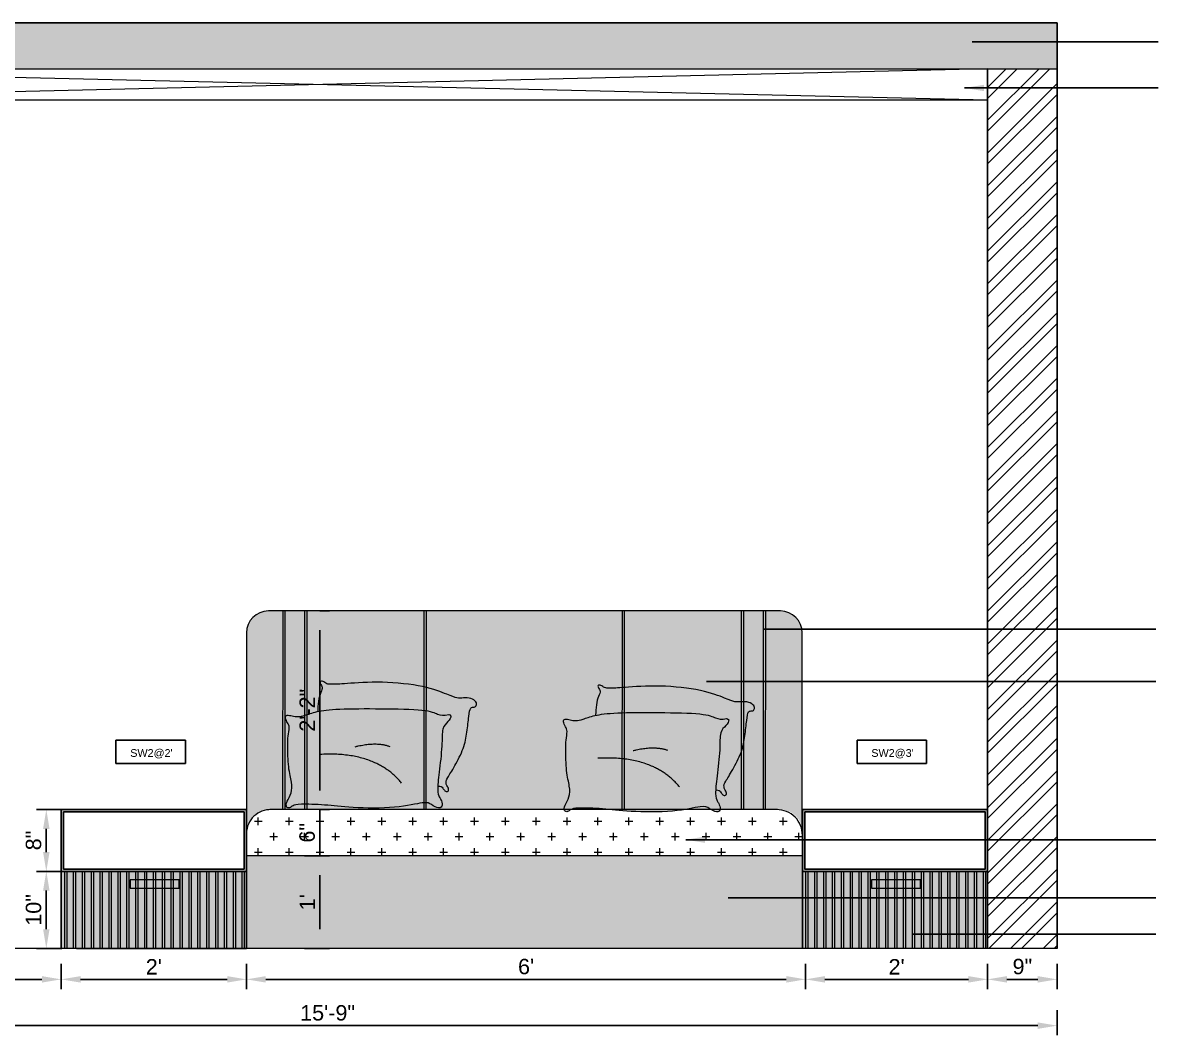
# Model space of a CAD drawing. Header units: inches. Extents: x 213 to 17763, y -4830 to 1802.
# Drawn here: x 4180.1 to 4327.2, y 985 to 1116.2 of the extents above; entities that cross this region are included whole.
import ezdxf

# ---------------------------------------------------------------- set-up
doc = ezdxf.new("R2010")
doc.units = ezdxf.units.IN
doc.header["$MEASUREMENT"] = 0
doc.linetypes.add('ACAD_ISO02W100', pattern=[15, 12, -3])
doc.linetypes.add('AUDIT_D_060311083008-3', pattern=[0])
doc.layers.add('.', color=30, linetype='Continuous')
doc.layers.add('PDF3_Text', color=1, linetype='Continuous')
doc.layers.add('ROD', color=7, linetype='Continuous', lineweight=9)
doc.styles.add('PDF Arial', font='arial.ttf')
doc.styles.get("Standard").update_dxf_attribs({"font": 'arial.ttf'})
doc.dimstyles.new('ISO-25', dxfattribs={"dimtxt": 4.5, "dimasz": 2.5, "dimexe": 1.25, "dimexo": 0.625, "dimtad": 1, "dimdec": 0, "dimlunit": 4, "dimtxsty": 'Standard', "dimcen": 2.5, "dimadec": 0, "dimazin": 0, "dimtfac": 1, "dimtdec": 0, "dimtmove": 0, "dimatfit": 3, "dimfxl": 1, "dimarcsym": 0})

# ---------------------------------------------------------------- blocks, each defined once
blk = doc.blocks.new('*D190')
at = {"color": 0, "linetype": 'ACAD_ISO02W100', "lineweight": -2, "transparency": 16777216}
for p, q in [((4125.14, 988.21), (4125.14, 984.96)), ((4314.14, 988.21), (4314.14, 984.96))]:
    blk.add_line(p, q, dxfattribs=at)
at = {"color": 0, "linetype": 'AUDIT_D_060311083008-3', "lineweight": -2, "transparency": 16777216}
blk.add_line((4311.64, 986.21), (4127.64, 986.21), dxfattribs=at)
at = {"color": 0, "transparency": 16777216}
for points in [[(4127.64, 986.63), (4127.64, 985.79), (4125.14, 986.21)], [(4311.64, 986.63), (4311.64, 985.79), (4314.14, 986.21)]]:
    blk.add_solid(points, dxfattribs=at)
at = {"layer": 'Defpoints', "color": 0, "transparency": 16777216}
for p in [(4125.14, 996.21), (4314.14, 996.21), (4125.14, 986.21)]:
    blk.add_point(p, dxfattribs=at)
at = {"color": 0, "lineweight": 5, "transparency": 16777216, "insert": (4219.64, 987.86), "char_height": 2, "attachment_point": 5}
blk.add_mtext('15\'-9"', dxfattribs=at)
blk = doc.blocks.new('*D232')
at = {"color": 0, "linetype": 'ACAD_ISO02W100', "lineweight": -2, "transparency": 16777216}
for p, q in [((4134.09, 994.21), (4134.09, 990.96)), ((4185.13, 994.21), (4185.13, 990.96))]:
    blk.add_line(p, q, dxfattribs=at)
at = {"color": 0, "linetype": 'AUDIT_D_060311083008-3', "lineweight": -2, "transparency": 16777216}
blk.add_line((4136.59, 992.21), (4182.63, 992.21), dxfattribs=at)
at = {"color": 0, "transparency": 16777216}
for points in [[(4136.59, 992.63), (4136.59, 991.79), (4134.09, 992.21)], [(4182.63, 992.63), (4182.63, 991.79), (4185.13, 992.21)]]:
    blk.add_solid(points, dxfattribs=at)
at = {"layer": 'Defpoints', "color": 0, "transparency": 16777216}
for p in [(4134.09, 996.21), (4185.13, 996.21), (4185.13, 992.21)]:
    blk.add_point(p, dxfattribs=at)
at = {"color": 0, "transparency": 16777216, "insert": (4159.61, 993.86), "char_height": 2, "attachment_point": 5}
blk.add_mtext('4\'-3"', dxfattribs=at)
blk = doc.blocks.new('*D233')
at = {"color": 0, "linetype": 'ACAD_ISO02W100', "lineweight": -2, "transparency": 16777216}
for p, q in [((4185.13, 994.21), (4185.13, 990.96)), ((4209.13, 994.21), (4209.13, 990.96))]:
    blk.add_line(p, q, dxfattribs=at)
at = {"color": 0, "linetype": 'AUDIT_D_060311083008-3', "lineweight": -2, "transparency": 16777216}
blk.add_line((4187.63, 992.21), (4206.63, 992.21), dxfattribs=at)
at = {"color": 0, "transparency": 16777216}
for points in [[(4187.63, 992.63), (4187.63, 991.79), (4185.13, 992.21)], [(4206.63, 992.63), (4206.63, 991.79), (4209.13, 992.21)]]:
    blk.add_solid(points, dxfattribs=at)
at = {"layer": 'Defpoints', "color": 0, "transparency": 16777216}
for p in [(4185.13, 996.21), (4209.13, 996.21), (4209.13, 992.21)]:
    blk.add_point(p, dxfattribs=at)
at = {"color": 0, "transparency": 16777216, "insert": (4197.13, 993.84), "char_height": 2, "attachment_point": 5}
blk.add_mtext("2'", dxfattribs=at)
blk = doc.blocks.new('*D234')
at = {"color": 0, "linetype": 'ACAD_ISO02W100', "lineweight": -2, "transparency": 16777216}
for p, q in [((4209.13, 994.21), (4209.13, 990.96)), ((4281.56, 994.21), (4281.56, 990.96))]:
    blk.add_line(p, q, dxfattribs=at)
at = {"color": 0, "linetype": 'AUDIT_D_060311083008-3', "lineweight": -2, "transparency": 16777216}
blk.add_line((4211.63, 992.21), (4279.06, 992.21), dxfattribs=at)
at = {"color": 0, "transparency": 16777216}
for points in [[(4211.63, 992.63), (4211.63, 991.79), (4209.13, 992.21)], [(4279.06, 992.63), (4279.06, 991.79), (4281.56, 992.21)]]:
    blk.add_solid(points, dxfattribs=at)
at = {"layer": 'Defpoints', "color": 0, "transparency": 16777216}
for p in [(4209.13, 996.21), (4281.56, 996.21), (4281.56, 992.21)]:
    blk.add_point(p, dxfattribs=at)
at = {"color": 0, "transparency": 16777216, "insert": (4245.35, 993.86), "char_height": 2, "attachment_point": 5}
blk.add_mtext("6'", dxfattribs=at)
blk = doc.blocks.new('*D235')
at = {"color": 0, "linetype": 'ACAD_ISO02W100', "lineweight": -2, "transparency": 16777216}
for p, q in [((4281.56, 994.21), (4281.56, 990.96)), ((4305.14, 994.21), (4305.14, 990.96))]:
    blk.add_line(p, q, dxfattribs=at)
at = {"color": 0, "linetype": 'AUDIT_D_060311083008-3', "lineweight": -2, "transparency": 16777216}
blk.add_line((4284.06, 992.21), (4302.64, 992.21), dxfattribs=at)
at = {"color": 0, "transparency": 16777216}
for points in [[(4284.06, 992.63), (4284.06, 991.79), (4281.56, 992.21)], [(4302.64, 992.63), (4302.64, 991.79), (4305.14, 992.21)]]:
    blk.add_solid(points, dxfattribs=at)
at = {"layer": 'Defpoints', "color": 0, "transparency": 16777216}
for p in [(4281.56, 996.21), (4305.14, 996.21), (4305.14, 992.21)]:
    blk.add_point(p, dxfattribs=at)
at = {"color": 0, "transparency": 16777216, "insert": (4293.35, 993.84), "char_height": 2, "attachment_point": 5}
blk.add_mtext("2'", dxfattribs=at)
blk = doc.blocks.new('*D236')
at = {"color": 0, "linetype": 'ACAD_ISO02W100', "lineweight": -2, "transparency": 16777216}
for p, q in [((4305.14, 994.21), (4305.14, 990.96)), ((4314.14, 994.21), (4314.14, 990.96))]:
    blk.add_line(p, q, dxfattribs=at)
at = {"color": 0, "linetype": 'AUDIT_D_060311083008-3', "lineweight": -2, "transparency": 16777216}
blk.add_line((4307.64, 992.21), (4311.64, 992.21), dxfattribs=at)
at = {"color": 0, "transparency": 16777216}
for points in [[(4307.64, 992.63), (4307.64, 991.79), (4305.14, 992.21)], [(4311.64, 992.63), (4311.64, 991.79), (4314.14, 992.21)]]:
    blk.add_solid(points, dxfattribs=at)
at = {"layer": 'Defpoints', "color": 0, "transparency": 16777216}
for p in [(4305.14, 996.21), (4314.14, 996.21), (4314.14, 992.21)]:
    blk.add_point(p, dxfattribs=at)
at = {"color": 0, "transparency": 16777216, "insert": (4309.64, 993.86), "char_height": 2, "attachment_point": 5}
blk.add_mtext('9"', dxfattribs=at)
blk = doc.blocks.new('*D237')
at = {"color": 0, "linetype": 'ACAD_ISO02W100', "lineweight": -2, "transparency": 16777216}
for p, q in [((4123.14, 1106.21), (4119.89, 1106.21)), ((4123.14, 1039.96), (4119.89, 1039.96))]:
    blk.add_line(p, q, dxfattribs=at)
at = {"color": 0, "linetype": 'AUDIT_D_060311083008-3', "lineweight": -2, "transparency": 16777216}
blk.add_line((4121.14, 1103.71), (4121.14, 1042.46), dxfattribs=at)
at = {"color": 0, "transparency": 16777216}
for points in [[(4120.72, 1103.71), (4121.55, 1103.71), (4121.14, 1106.21)], [(4120.72, 1042.46), (4121.55, 1042.46), (4121.14, 1039.96)]]:
    blk.add_solid(points, dxfattribs=at)
at = {"layer": 'Defpoints', "color": 0, "transparency": 16777216}
for p in [(4130.14, 1106.21), (4121.14, 1039.96), (4216.99, 1039.96)]:
    blk.add_point(p, dxfattribs=at)
at = {"color": 0, "transparency": 16777216, "insert": (4119.49, 1073.09), "char_height": 2, "attachment_point": 5, "rotation": 90}
blk.add_mtext('5\'-6"', dxfattribs=at)
blk = doc.blocks.new('*D238')
at = {"color": 0, "linetype": 'ACAD_ISO02W100', "lineweight": -2, "transparency": 16777216}
for p, q in [((4123.14, 1039.96), (4119.89, 1039.96)), ((4123.14, 1014.21), (4119.89, 1014.21))]:
    blk.add_line(p, q, dxfattribs=at)
at = {"color": 0, "linetype": 'AUDIT_D_060311083008-3', "lineweight": -2, "transparency": 16777216}
blk.add_line((4121.14, 1037.46), (4121.14, 1016.71), dxfattribs=at)
at = {"color": 0, "transparency": 16777216}
for points in [[(4120.72, 1037.46), (4121.55, 1037.46), (4121.14, 1039.96)], [(4120.72, 1016.71), (4121.55, 1016.71), (4121.14, 1014.21)]]:
    blk.add_solid(points, dxfattribs=at)
at = {"layer": 'Defpoints', "color": 0, "transparency": 16777216}
for p in [(4216.99, 1039.96), (4121.14, 1014.21), (4209.13, 1014.21)]:
    blk.add_point(p, dxfattribs=at)
at = {"color": 0, "transparency": 16777216, "insert": (4119.51, 1027.09), "char_height": 2, "attachment_point": 5, "rotation": 90}
blk.add_mtext('2\'-2"', dxfattribs=at)
blk = doc.blocks.new('*D239')
at = {"color": 0, "linetype": 'ACAD_ISO02W100', "lineweight": -2, "transparency": 16777216}
for p, q in [((4123.14, 1014.21), (4119.89, 1014.21)), ((4123.14, 996.21), (4119.89, 996.21))]:
    blk.add_line(p, q, dxfattribs=at)
at = {"color": 0, "linetype": 'AUDIT_D_060311083008-3', "lineweight": -2, "transparency": 16777216}
blk.add_line((4121.14, 1011.71), (4121.14, 998.71), dxfattribs=at)
at = {"color": 0, "transparency": 16777216}
for points in [[(4120.72, 1011.71), (4121.55, 1011.71), (4121.14, 1014.21)], [(4120.72, 998.71), (4121.55, 998.71), (4121.14, 996.21)]]:
    blk.add_solid(points, dxfattribs=at)
at = {"layer": 'Defpoints', "color": 0, "transparency": 16777216}
for p in [(4209.13, 1014.21), (4121.14, 996.21), (4185.13, 996.21)]:
    blk.add_point(p, dxfattribs=at)
at = {"color": 0, "transparency": 16777216, "insert": (4119.49, 1005.21), "char_height": 2, "attachment_point": 5, "rotation": 90}
blk.add_mtext('1\'-6"', dxfattribs=at)
blk = doc.blocks.new('*D240')
at = {"color": 0, "linetype": 'ACAD_ISO02W100', "lineweight": -2, "transparency": 16777216}
for p, q in [((4185.2, 1014.21), (4181.95, 1014.21)), ((4185.2, 1006.21), (4181.95, 1006.21))]:
    blk.add_line(p, q, dxfattribs=at)
at = {"color": 0, "linetype": 'AUDIT_D_060311083008-3', "lineweight": -2, "transparency": 16777216}
blk.add_line((4183.2, 1011.71), (4183.2, 1008.71), dxfattribs=at)
at = {"color": 0, "transparency": 16777216}
for points in [[(4182.78, 1011.71), (4183.62, 1011.71), (4183.2, 1014.21)], [(4182.78, 1008.71), (4183.62, 1008.71), (4183.2, 1006.21)]]:
    blk.add_solid(points, dxfattribs=at)
at = {"layer": 'Defpoints', "color": 0, "transparency": 16777216}
for p in [(4186.42, 1014.21), (4183.2, 1006.21), (4186.42, 1006.21)]:
    blk.add_point(p, dxfattribs=at)
at = {"color": 0, "lineweight": 5, "transparency": 16777216, "insert": (4181.55, 1010.21), "char_height": 2, "attachment_point": 5, "rotation": 90}
blk.add_mtext('8"', dxfattribs=at)
blk = doc.blocks.new('*D241')
at = {"color": 0, "linetype": 'ACAD_ISO02W100', "lineweight": -2, "transparency": 16777216}
for p, q in [((4185.2, 1006.21), (4181.95, 1006.21)), ((4185.2, 996.21), (4181.95, 996.21))]:
    blk.add_line(p, q, dxfattribs=at)
at = {"color": 0, "linetype": 'AUDIT_D_060311083008-3', "lineweight": -2, "transparency": 16777216}
blk.add_line((4183.2, 1003.71), (4183.2, 998.71), dxfattribs=at)
at = {"color": 0, "transparency": 16777216}
for points in [[(4182.78, 1003.71), (4183.62, 1003.71), (4183.2, 1006.21)], [(4182.78, 998.71), (4183.62, 998.71), (4183.2, 996.21)]]:
    blk.add_solid(points, dxfattribs=at)
at = {"layer": 'Defpoints', "color": 0, "transparency": 16777216}
for p in [(4186.42, 1006.21), (4183.2, 996.21), (4186.42, 996.21)]:
    blk.add_point(p, dxfattribs=at)
at = {"color": 0, "lineweight": 5, "transparency": 16777216, "insert": (4181.55, 1001.21), "char_height": 2, "attachment_point": 5, "rotation": 90}
blk.add_mtext('10"', dxfattribs=at)
blk = doc.blocks.new('iuygtfrdsza')
for p, q in [((2999.96, 526.41), (2999.96, 523.41)), ((3008.96, 526.41), (2999.96, 526.41)), ((3008.96, 523.41), (3008.96, 526.41)), ((2999.96, 523.41), (3008.96, 523.41))]:
    blk.add_line(p, q)
blk = doc.blocks.new('*D432')
at = {"color": 0, "linetype": 'ACAD_ISO02W100', "lineweight": -2, "transparency": 16777216}
for p, q in [((4216.63, 1008.21), (4219.88, 1008.21)), ((4216.63, 996.21), (4219.88, 996.21))]:
    blk.add_line(p, q, dxfattribs=at)
at = {"color": 0, "linetype": 'AUDIT_D_060311083008-3', "lineweight": -2, "transparency": 16777216}
blk.add_line((4218.63, 1005.71), (4218.63, 998.71), dxfattribs=at)
at = {"color": 0, "transparency": 16777216}
for points in [[(4218.22, 1005.71), (4219.05, 1005.71), (4218.63, 1008.21)], [(4218.22, 998.71), (4219.05, 998.71), (4218.63, 996.21)]]:
    blk.add_solid(points, dxfattribs=at)
at = {"layer": 'Defpoints', "color": 0, "transparency": 16777216}
for p in [(4209.13, 1008.21), (4208.85, 996.21), (4218.63, 996.21)]:
    blk.add_point(p, dxfattribs=at)
at = {"color": 0, "lineweight": 5, "transparency": 16777216, "insert": (4217, 1002.21), "char_height": 2, "attachment_point": 5, "rotation": 90}
blk.add_mtext("1'", dxfattribs=at)
blk = doc.blocks.new('*D433')
at = {"color": 0, "linetype": 'AUDIT_D_060311083008-3', "lineweight": -2, "transparency": 16777216}
for p, q in [((4218.63, 1016.71), (4218.63, 1019.21)), ((4218.63, 1008.21), (4218.63, 1014.21)), ((4218.63, 1005.71), (4218.63, 1003.21))]:
    blk.add_line(p, q, dxfattribs=at)
at = {"color": 0, "linetype": 'ACAD_ISO02W100', "lineweight": -2, "transparency": 16777216}
for p, q in [((4218.63, 1014.21), (4219.88, 1014.21)), ((4216.63, 1008.21), (4219.88, 1008.21))]:
    blk.add_line(p, q, dxfattribs=at)
at = {"color": 0, "transparency": 16777216}
for points in [[(4218.22, 1016.71), (4219.05, 1016.71), (4218.63, 1014.21)], [(4218.22, 1005.71), (4219.05, 1005.71), (4218.63, 1008.21)]]:
    blk.add_solid(points, dxfattribs=at)
at = {"layer": 'Defpoints', "color": 0, "transparency": 16777216}
for p in [(4218.63, 1014.21), (4218.63, 1014.21), (4209.13, 1008.21)]:
    blk.add_point(p, dxfattribs=at)
at = {"color": 0, "lineweight": 5, "transparency": 16777216, "insert": (4216.99, 1011.21), "char_height": 2, "attachment_point": 5, "rotation": 90}
blk.add_mtext('6"', dxfattribs=at)
blk = doc.blocks.new('*D434')
at = {"color": 0, "linetype": 'ACAD_ISO02W100', "lineweight": -2, "transparency": 16777216}
for p, q in [((4218.63, 1039.96), (4219.88, 1039.96)), ((4218.63, 1014.21), (4219.88, 1014.21))]:
    blk.add_line(p, q, dxfattribs=at)
at = {"color": 0, "linetype": 'AUDIT_D_060311083008-3', "lineweight": -2, "transparency": 16777216}
blk.add_line((4218.63, 1016.71), (4218.63, 1037.46), dxfattribs=at)
at = {"color": 0, "transparency": 16777216}
for points in [[(4218.22, 1037.46), (4219.05, 1037.46), (4218.63, 1039.96)], [(4218.22, 1016.71), (4219.05, 1016.71), (4218.63, 1014.21)]]:
    blk.add_solid(points, dxfattribs=at)
at = {"layer": 'Defpoints', "color": 0, "transparency": 16777216}
for p in [(4218.63, 1039.96), (4218.63, 1039.96), (4218.63, 1014.21)]:
    blk.add_point(p, dxfattribs=at)
at = {"color": 0, "lineweight": 5, "transparency": 16777216, "insert": (4217, 1027.09), "char_height": 2, "attachment_point": 5, "rotation": 90}
blk.add_mtext('2\'-2"', dxfattribs=at)

msp = doc.modelspace()

# ---------------------------------------------------------------- hatches: boundary and pattern name
at = {"layer": '.', "lineweight": 5, "transparency": 33554687}
h = msp.add_hatch(dxfattribs=at)
h.set_pattern_fill('AR-CONC', color=1, scale=0.03)
h.set_pattern_definition([(50, (-1687.863, 646.209), (5.46554, -0.4781726), [0.5715, -6.2865]), (355, (-1687.863, 646.209), (-1.0573026, 5.7317054), [0.4572, -5.0292175]), (100.45144, (-1687.4077, 646.169), (4.4082374, 5.2535326), [0.4857003, -5.3427073]), (46.1842, (-1687.863, 647.733), (8.132371, -1.26127), [0.85725, -9.42975]), (96.63556, (-1687.1855, 647.628), (7.122124, 7.422784), [0.728551, -8.014068]), (351.18415, (-1687.863, 647.733), (7.122124, 7.422784), [0.685799, -7.543792]), (21, (-1687.101, 647.352), (4.5484317, -3.067956), [0.5715, -6.2865]), (326, (-1687.101, 647.352), (1.854061, 5.525639), [0.4572, -5.0292]), (71.45144, (-1686.722, 647.0964), (6.4024926, 2.457683), [0.4857003, -5.342698]), (37.5, (-1687.8632, 646.2091), (0.0926581, 2.53665117), [0, -4.96824, 0, -5.1054, 0, -5.04825]), (7.5, (-1687.8632, 646.209), (2.0045899, 3.0054172), [0, -2.91084, 0, -4.85394, 0, -1.92405]), (327.5, (-1689.5625, 646.2091), (4.06771786, -0.1718623), [0, -1.905, 0, -5.9436, 0, -7.8867]), (317.5, (-1690.3245, 646.209), (4.4438754, 0.7627947), [0, -2.4765, 0, -3.94716, 0, -5.6007])])
h.paths.add_polyline_path([(4314.14, 1116.21), (4125.14, 1116.21), (4125.14, 1110.21), (4314.14, 1110.21)])
at = {"layer": '.'}
h = msp.add_hatch(dxfattribs=at)
h.set_pattern_fill('ANSI32', color=1, scale=8)
h.set_pattern_definition([(45, (1186.1638, 504.7093), (-2.1213203, 2.1213203), []), (45, (1187.578, 504.7093), (-2.1213203, 2.1213203), [])])
h.paths.add_polyline_path([(4134, 1110.21), (4125.14, 1110.21), (4125.14, 996.21), (4134.09, 996.21)])
h.paths.add_polyline_path([(4314.14, 1110.21), (4305.14, 1110.21), (4305.14, 996.21), (4314.14, 996.21)])
at = {"layer": '.', "lineweight": 0, "true_color": 0xffffff}
h = msp.add_hatch(color=7, dxfattribs=at)
h.dxf.hatch_style = 1
h.paths.add_polyline_path([(4276.11, 1039.96), (4276.39, 1039.96), (4276.38, 1014.21), (4276.09, 1014.21)])
edge = h.paths.add_edge_path()
edge.add_line((4273.27, 1039.96), (4273.55, 1039.96))
edge.add_line((4273.55, 1039.96), (4273.54, 1028.19))
edge.add_spline(control_points=[(4273.54, 1028.19), (4273.45, 1028.19), (4273.35, 1028.19), (4273.26, 1028.19)], knot_values=[17.681168, 17.681168, 17.681168, 17.681168, 17.984774, 17.984774, 17.984774, 17.984774], degree=3, periodic=0)
edge.add_line((4273.26, 1028.19), (4273.27, 1039.96))
edge = h.paths.add_edge_path()
edge.add_spline(control_points=[(4273.26, 1021.83), (4273.38, 1022.2), (4273.47, 1022.56), (4273.54, 1022.91)], knot_values=[10.087101, 10.087101, 10.087101, 10.087101, 10.590622, 10.590622, 10.590622, 10.590622], degree=3, periodic=0)
edge.add_line((4273.54, 1022.91), (4273.54, 1014.21))
edge.add_line((4273.54, 1014.21), (4273.25, 1014.21))
edge.add_line((4273.25, 1014.21), (4273.26, 1021.83))
edge = h.paths.add_edge_path()
edge.add_line((4257.83, 1039.96), (4258.11, 1039.96))
edge.add_line((4258.11, 1039.96), (4258.1, 1030.04))
edge.add_spline(control_points=[(4258.1, 1030.04), (4258, 1030.04), (4257.91, 1030.03), (4257.82, 1030.03)], knot_values=[23.032119, 23.032119, 23.032119, 23.032119, 23.127258, 23.127258, 23.127258, 23.127258], degree=3, periodic=0)
edge.add_line((4257.82, 1030.03), (4257.83, 1039.96))
edge = h.paths.add_edge_path()
edge.add_line((4232.15, 1039.96), (4232.44, 1039.96))
edge.add_line((4232.44, 1039.96), (4232.43, 1030.04))
edge.add_spline(control_points=[(4232.43, 1030.04), (4232.34, 1030.06), (4232.24, 1030.08), (4232.15, 1030.11)], knot_values=[20.881107, 20.881107, 20.881107, 20.881107, 20.949363, 20.949363, 20.949363, 20.949363], degree=3, periodic=0)
edge.add_line((4232.15, 1030.11), (4232.15, 1039.96))
edge = h.paths.add_edge_path()
edge.add_spline(control_points=[(4232.14, 1015.1), (4232.24, 1015.11), (4232.34, 1015.11), (4232.42, 1015.11)], knot_values=[26.123228, 26.123228, 26.123228, 26.123228, 26.305565, 26.305565, 26.305565, 26.305565], degree=3, periodic=0)
edge.add_line((4232.42, 1015.11), (4232.42, 1014.21))
edge.add_line((4232.42, 1014.21), (4232.13, 1014.21))
edge.add_line((4232.13, 1014.21), (4232.14, 1015.1))
h.paths.add_polyline_path([(4213.87, 1039.96), (4214.15, 1039.96), (4214.14, 1014.21), (4213.85, 1014.21)])
h.paths.add_polyline_path([(4216.71, 1039.96), (4216.99, 1039.96), (4216.98, 1014.21), (4216.69, 1014.21)])
at = {"layer": '.', "lineweight": 0, "true_color": 0xf9bc2f}
h = msp.add_hatch(color=40, dxfattribs=at)
h.dxf.hatch_style = 1
h.paths.add_polyline_path([(4276.39, 1039.96), (4276.11, 1039.96), (4276.09, 1014.21), (4276.38, 1014.21)])
edge = h.paths.add_edge_path()
edge.add_line((4273.55, 1039.96), (4273.27, 1039.96))
edge.add_line((4273.27, 1039.96), (4273.26, 1028.19))
edge.add_spline(control_points=[(4273.26, 1028.19), (4273.35, 1028.19), (4273.45, 1028.19), (4273.54, 1028.19)], knot_values=[17.681168, 17.681168, 17.681168, 17.681168, 17.984774, 17.984774, 17.984774, 17.984774], degree=3, periodic=0)
edge.add_line((4273.54, 1028.19), (4273.55, 1039.96))
edge = h.paths.add_edge_path()
edge.add_spline(control_points=[(4273.54, 1022.91), (4273.47, 1022.56), (4273.38, 1022.2), (4273.26, 1021.83)], knot_values=[10.087101, 10.087101, 10.087101, 10.087101, 10.590622, 10.590622, 10.590622, 10.590622], degree=3, periodic=0)
edge.add_line((4273.26, 1021.83), (4273.25, 1014.21))
edge.add_line((4273.25, 1014.21), (4273.54, 1014.21))
edge.add_line((4273.54, 1014.21), (4273.54, 1022.91))
edge = h.paths.add_edge_path()
edge.add_line((4258.11, 1039.96), (4257.83, 1039.96))
edge.add_line((4257.83, 1039.96), (4257.82, 1030.03))
edge.add_spline(control_points=[(4257.82, 1030.03), (4257.91, 1030.03), (4258, 1030.04), (4258.1, 1030.04)], knot_values=[23.032119, 23.032119, 23.032119, 23.032119, 23.127258, 23.127258, 23.127258, 23.127258], degree=3, periodic=0)
edge.add_line((4258.1, 1030.04), (4258.11, 1039.96))
edge = h.paths.add_edge_path()
edge.add_line((4232.44, 1039.96), (4232.15, 1039.96))
edge.add_line((4232.15, 1039.96), (4232.15, 1030.11))
edge.add_spline(control_points=[(4232.15, 1030.11), (4232.24, 1030.08), (4232.34, 1030.06), (4232.43, 1030.04)], knot_values=[20.881107, 20.881107, 20.881107, 20.881107, 20.949363, 20.949363, 20.949363, 20.949363], degree=3, periodic=0)
edge.add_line((4232.43, 1030.04), (4232.44, 1039.96))
edge = h.paths.add_edge_path()
edge.add_spline(control_points=[(4232.42, 1015.11), (4232.34, 1015.11), (4232.24, 1015.11), (4232.14, 1015.1)], knot_values=[26.123228, 26.123228, 26.123228, 26.123228, 26.305565, 26.305565, 26.305565, 26.305565], degree=3, periodic=0)
edge.add_line((4232.14, 1015.1), (4232.13, 1014.21))
edge.add_line((4232.13, 1014.21), (4232.42, 1014.21))
edge.add_line((4232.42, 1014.21), (4232.42, 1015.11))
h.paths.add_polyline_path([(4216.99, 1039.96), (4216.71, 1039.96), (4216.69, 1014.21), (4216.98, 1014.21)])
h.paths.add_polyline_path([(4214.15, 1039.96), (4213.87, 1039.96), (4213.85, 1014.21), (4214.14, 1014.21)])
at = {"layer": '.', "lineweight": 0, "true_color": 0xffffff}
h = msp.add_hatch(color=7, dxfattribs=at)
h.dxf.hatch_style = 1
edge = h.paths.add_edge_path()
edge.add_spline(control_points=[(4218.36, 1026.93), (4218.36, 1026.93), (4218.41, 1028.01), (4218.63, 1029.23), (4219.09, 1029.98), (4218.77, 1030.41), (4218.58, 1030.85), (4219.07, 1030.9), (4219.51, 1030.46), (4220.11, 1030.45), (4221.65, 1030.5), (4226.61, 1030.91), (4232.4, 1030.25), (4235.41, 1029.05), (4236.46, 1028.6), (4237.21, 1028.72), (4238.26, 1028.69), (4238.98, 1028.2), (4238.97, 1027.68), (4238.68, 1027.45), (4238.12, 1027.58), (4237.96, 1026.45), (4237.72, 1024.25), (4237.35, 1022.21), (4236.09, 1019.78), (4235.08, 1018.18), (4234.97, 1017.84), (4235.04, 1017.45), (4235.05, 1017.41), (4235.42, 1016.83), (4235.22, 1016.51), (4234.83, 1016.59), (4234.57, 1017), (4234.37, 1017.29), (4233.93, 1017.27)], knot_values=[0, 0, 0, 0, 1, 2, 3, 4, 5, 6, 7, 8, 9, 10, 11, 12, 13, 14, 15, 16, 17, 18, 19, 20, 21, 22, 23, 24, 25, 26, 27, 28, 29, 30, 31, 32, 32, 32, 32], degree=3, periodic=0)
edge.add_line((4233.93, 1017.27), (4218.36, 1026.93))
h = msp.add_hatch(color=7, dxfattribs=at)
h.dxf.hatch_style = 1
edge = h.paths.add_edge_path()
edge.add_spline(control_points=[(4254.36, 1026.43), (4254.36, 1026.43), (4254.41, 1027.51), (4254.63, 1028.73), (4255.09, 1029.48), (4254.77, 1029.91), (4254.58, 1030.35), (4255.07, 1030.4), (4255.51, 1029.95), (4256.11, 1029.95), (4257.65, 1030), (4262.61, 1030.41), (4268.4, 1029.75), (4271.41, 1028.55), (4272.46, 1028.1), (4273.21, 1028.22), (4274.25, 1028.19), (4274.97, 1027.7), (4274.97, 1027.18), (4274.68, 1026.94), (4274.12, 1027.08), (4273.96, 1025.95), (4273.72, 1023.75), (4273.35, 1021.71), (4272.09, 1019.27), (4271.08, 1017.68), (4270.97, 1017.34), (4271.04, 1016.95), (4271.05, 1016.91), (4271.42, 1016.33), (4271.22, 1016), (4270.83, 1016.09), (4270.57, 1016.5), (4270.37, 1016.79), (4269.92, 1016.77)], knot_values=[0, 0, 0, 0, 1, 2, 3, 4, 5, 6, 7, 8, 9, 10, 11, 12, 13, 14, 15, 16, 17, 18, 19, 20, 21, 22, 23, 24, 25, 26, 27, 28, 29, 30, 31, 32, 32, 32, 32], degree=3, periodic=0)
edge.add_line((4269.92, 1016.77), (4254.36, 1026.43))
at = {"layer": '.', "lineweight": 0, "true_color": 0xc7c8ca}
h = msp.add_hatch(color=9, dxfattribs=at)
h.dxf.hatch_style = 1
edge = h.paths.add_edge_path()
edge.add_spline(control_points=[(4235.33, 1026.53), (4234.66, 1026.38), (4233.91, 1026.51), (4232.68, 1027.22), (4226.52, 1027.3), (4220.67, 1027.31), (4218.09, 1026.94), (4216.63, 1026.38), (4215.8, 1026.22), (4215.04, 1026.33), (4214.34, 1026.55), (4214.08, 1026.16), (4214.49, 1025.38), (4214.74, 1025), (4214.49, 1023.64), (4214.47, 1022.82), (4214.52, 1019.53), (4215.04, 1017.69), (4215.03, 1016.32), (4214.29, 1015.23), (4214.24, 1014.48), (4214.74, 1014.38), (4215.11, 1014.75), (4215.77, 1014.95), (4219.33, 1014.87), (4222.43, 1014.41), (4228.75, 1014.35), (4232.4, 1015.31), (4233, 1014.9), (4234.11, 1014.25), (4234.64, 1014.73), (4234.28, 1015.63), (4234.13, 1015.72), (4233.81, 1016.58), (4234.06, 1018.81), (4234.53, 1022.7), (4234.4, 1024.9), (4235.3, 1025.58), (4235.8, 1026.46), (4235.33, 1026.53), (4235.33, 1026.53)], knot_values=[0, 0, 0, 0, 1, 2, 3, 4, 5, 6, 7, 8, 9, 10, 11, 12, 13, 14, 15, 16, 17, 18, 19, 20, 21, 22, 23, 24, 25, 26, 27, 28, 29, 30, 31, 32, 33, 34, 35, 36, 37, 38, 38, 38, 38], degree=3, periodic=0)
h = msp.add_hatch(color=9, dxfattribs=at)
h.dxf.hatch_style = 1
edge = h.paths.add_edge_path()
edge.add_spline(control_points=[(4271.33, 1026.03), (4270.65, 1025.88), (4269.91, 1026.01), (4268.68, 1026.72), (4262.52, 1026.8), (4256.67, 1026.81), (4254.09, 1026.44), (4252.63, 1025.88), (4251.8, 1025.72), (4251.04, 1025.83), (4250.33, 1026.05), (4250.08, 1025.66), (4250.49, 1024.88), (4250.74, 1024.49), (4250.49, 1023.14), (4250.47, 1022.32), (4250.52, 1019.03), (4251.04, 1017.19), (4251.03, 1015.82), (4250.29, 1014.73), (4250.24, 1013.98), (4250.74, 1013.88), (4251.11, 1014.25), (4251.77, 1014.45), (4255.33, 1014.37), (4258.43, 1013.91), (4264.75, 1013.85), (4268.4, 1014.8), (4269, 1014.4), (4270.11, 1013.74), (4270.64, 1014.23), (4270.28, 1015.13), (4270.13, 1015.22), (4269.81, 1016.08), (4270.06, 1018.31), (4270.53, 1022.2), (4270.39, 1024.4), (4271.3, 1025.07), (4271.8, 1025.96), (4271.33, 1026.03), (4271.33, 1026.03)], knot_values=[0, 0, 0, 0, 1, 2, 3, 4, 5, 6, 7, 8, 9, 10, 11, 12, 13, 14, 15, 16, 17, 18, 19, 20, 21, 22, 23, 24, 25, 26, 27, 28, 29, 30, 31, 32, 33, 34, 35, 36, 37, 38, 38, 38, 38], degree=3, periodic=0)
at = {"layer": '.', "true_color": 0x000000}
h = msp.add_hatch(color=18, dxfattribs=at)
h.dxf.hatch_style = 1
h.paths.add_polyline_path([(4200.43, 1005.1), (4194.08, 1005.1), (4194.08, 1004.04), (4200.43, 1004.04)])
h.paths.add_polyline_path([(4296.44, 1005.1), (4290.08, 1005.1), (4290.08, 1004.04), (4296.44, 1004.04)])
at = {"lineweight": 0, "true_color": 0xd2c8a7}
h = msp.add_hatch(color=9, dxfattribs=at)
h.dxf.hatch_style = 1
h.paths.add_polyline_path([(4276.39, 1039.96), (4278.29, 1039.96, -0.414214), (4281.13, 1037.12), (4281.13, 1011.37, 0.414214), (4278.29, 1014.21), (4276.38, 1014.21)])
h.paths.add_polyline_path([(4276.09, 1014.21), (4273.54, 1014.21), (4273.55, 1039.96), (4276.11, 1039.96)])
h.paths.add_polyline_path([(4258.11, 1039.96), (4273.27, 1039.96), (4273.25, 1014.21), (4258.09, 1014.21)])
h.paths.add_polyline_path([(4257.81, 1014.21), (4232.42, 1014.21), (4232.44, 1039.96), (4257.83, 1039.96)])
h.paths.add_polyline_path([(4232.13, 1014.21), (4216.98, 1014.21), (4216.99, 1039.96), (4232.15, 1039.96)])
h.paths.add_polyline_path([(4214.15, 1039.96), (4216.71, 1039.96), (4216.69, 1014.21), (4214.14, 1014.21)])
h.paths.add_polyline_path([(4209.13, 1037.12, -0.414214), (4211.97, 1039.96), (4213.87, 1039.96), (4213.85, 1014.21), (4211.97, 1014.21, 0.414214), (4209.13, 1011.37)])
h = msp.add_hatch(color=9, dxfattribs=at)
h.dxf.hatch_style = 1
h.paths.add_polyline_path([(4209.13, 1014.21), (4185.13, 1014.21), (4185.13, 1006.21), (4209.13, 1006.21)])
h.paths.add_polyline_path([(4208.83, 1013.91), (4208.83, 1006.51), (4185.43, 1006.51), (4185.43, 1013.91)], flags=16)
at = {"lineweight": 0, "true_color": 0x636466}
h = msp.add_hatch(dxfattribs=at)
h.set_pattern_fill('CROSS', color=251, scale=8)
h.set_pattern_definition([(0, (1186.1638, 504.7093), (2, 2), [1, -3]), (90, (1186.6638, 504.2093), (-2, 2), [1, -3])])
h.paths.add_polyline_path([(4277.82, 1014.21), (4212.14, 1014.21, 0.392088), (4209.13, 1011.23), (4209.13, 1008.21), (4281.14, 1008.21), (4281.14, 1010.99, 0.412607)])
at = {"lineweight": 0, "true_color": 0xd2c8a7}
h = msp.add_hatch(color=9, dxfattribs=at)
h.dxf.hatch_style = 1
h.paths.add_polyline_path([(4305.14, 1014.21), (4281.14, 1014.21), (4281.14, 1010.99, -0.008592), (4281.14, 1010.87), (4281.14, 1006.21), (4305.14, 1006.21)])
h.paths.add_polyline_path([(4304.84, 1013.91), (4304.84, 1006.51), (4281.44, 1006.51), (4281.44, 1013.91)], flags=16)
h = msp.add_hatch(color=9, dxfattribs=at)
h.dxf.hatch_style = 1
h.paths.add_polyline_path([(4281.14, 1008.21), (4209.13, 1008.21), (4209.13, 996.21), (4281.14, 996.21)])
h = msp.add_hatch(color=9, dxfattribs=at)
h.dxf.hatch_style = 1
h.paths.add_polyline_path([(4305.14, 1006.21), (4281.14, 1006.21), (4281.14, 996.21), (4305.14, 996.21)])
h.paths.add_polyline_path([(4209.13, 1006.21), (4185.13, 1006.21), (4185.13, 996.21), (4209.13, 996.21)])

# ---------------------------------------------------------------- linework, layer by layer
for p, q in [((4125.14, 1116.21), (4314.14, 1116.21)), ((4314.14, 1116.21), (4314.14, 996.21)), ((4305.14, 996.21), (4305.14, 1110.21)), ((4185.13, 996.21), (4185.13, 1014.21)), ((4185.13, 1014.21), (4209.13, 1014.21)), ((4209.13, 1014.21), (4209.13, 996.21)), ((4281.14, 996.21), (4281.14, 1014.21)), ((4281.14, 1014.21), (4305.14, 1014.21)), ((4185.13, 1006.21), (4209.13, 1006.21)), ((4185.13, 1006.21), (4185.13, 996.21)), ((4281.14, 1006.21), (4305.14, 1006.21)), ((4187.13, 996.21), (4209.13, 996.21))]:
    msp.add_line(p, q)
at = {"lineweight": 5}
for p, q in [((4125.14, 1116.21), (4223.27, 1116.21)), ((4125.14, 1110.21), (4314.14, 1110.21)), ((4134.14, 1110.21), (4305.14, 1106.21)), ((4305.14, 1110.21), (4134.14, 1106.21)), ((4134.14, 1106.21), (4305.14, 1106.21))]:
    msp.add_line(p, q, dxfattribs=at)
at = {"lineweight": 0}
for p, q in [((4278.29, 1039.96), (4211.97, 1039.96)), ((4278.29, 1039.96), (4211.97, 1039.96)), ((4213.85, 1014.21), (4213.87, 1039.96)), ((4214.14, 1014.21), (4214.15, 1039.96)), ((4216.69, 1014.21), (4216.71, 1039.96)), ((4216.98, 1014.21), (4216.99, 1039.96)), ((4232.13, 1014.21), (4232.15, 1039.96)), ((4232.42, 1014.21), (4232.44, 1039.96)), ((4257.81, 1014.21), (4257.83, 1039.96)), ((4258.09, 1014.21), (4258.11, 1039.96)), ((4273.25, 1014.21), (4273.27, 1039.96)), ((4273.54, 1014.21), (4273.55, 1039.96)), ((4276.09, 1014.21), (4276.11, 1039.96)), ((4276.38, 1014.21), (4276.39, 1039.96)), ((4281.13, 1011.37), (4281.13, 1037.12)), ((4281.13, 1011.37), (4281.13, 1037.12)), ((4185.55, 1006.21), (4185.55, 996.21)), ((4185.85, 1006.21), (4185.85, 996.21)), ((4186.7, 1006.21), (4186.7, 996.21)), ((4187, 1006.21), (4187, 996.21)), ((4188.15, 1006.21), (4188.15, 996.21)), ((4189, 1006.21), (4189, 996.21)), ((4189.3, 1006.21), (4189.3, 996.21)), ((4190.15, 1006.21), (4190.15, 996.21)), ((4190.45, 1006.21), (4190.45, 996.21)), ((4191.3, 1006.21), (4191.3, 996.21)), ((4191.6, 1006.21), (4191.6, 996.21)), ((4192.45, 1006.21), (4192.45, 996.21)), ((4192.75, 1006.21), (4192.75, 996.21)), ((4193.6, 1006.21), (4193.6, 996.21)), ((4193.9, 1006.21), (4193.9, 996.21)), ((4194.75, 1006.21), (4194.75, 996.21)), ((4195.05, 1006.21), (4195.05, 996.21)), ((4195.9, 1006.21), (4195.9, 996.21)), ((4196.2, 1006.21), (4196.2, 996.21)), ((4197.05, 1006.21), (4197.05, 996.21)), ((4197.35, 1006.21), (4197.35, 996.21)), ((4198.2, 1006.21), (4198.2, 996.21)), ((4198.5, 1006.21), (4198.5, 996.21)), ((4199.35, 1006.21), (4199.35, 996.21)), ((4199.65, 1006.21), (4199.65, 996.21)), ((4200.5, 1006.21), (4200.5, 996.21)), ((4200.8, 1006.21), (4200.8, 996.21)), ((4201.65, 1006.21), (4201.65, 996.21)), ((4201.95, 1006.21), (4201.95, 996.21)), ((4202.8, 1006.21), (4202.8, 996.21)), ((4203.1, 1006.21), (4203.1, 996.21)), ((4203.95, 1006.21), (4203.95, 996.21)), ((4204.25, 1006.21), (4204.25, 996.21)), ((4205.1, 1006.21), (4205.1, 996.21)), ((4205.4, 1006.21), (4205.4, 996.21)), ((4206.25, 1006.21), (4206.25, 996.21)), ((4206.55, 1006.21), (4206.55, 996.21)), ((4207.4, 1006.21), (4207.4, 996.21)), ((4207.7, 1006.21), (4207.7, 996.21)), ((4208.55, 1006.21), (4208.55, 996.21)), ((4208.85, 1006.21), (4208.85, 996.21)), ((4281.56, 1006.21), (4281.56, 996.21)), ((4281.86, 1006.21), (4281.86, 996.21)), ((4282.71, 1006.21), (4282.71, 996.21)), ((4283.01, 1006.21), (4283.01, 996.21)), ((4283.86, 1006.21), (4283.86, 996.21)), ((4284.16, 1006.21), (4284.16, 996.21)), ((4285.01, 1006.21), (4285.01, 996.21)), ((4285.31, 1006.21), (4285.31, 996.21)), ((4286.16, 1006.21), (4286.16, 996.21)), ((4286.46, 1006.21), (4286.46, 996.21)), ((4287.31, 1006.21), (4287.31, 996.21)), ((4287.61, 1006.21), (4287.61, 996.21)), ((4288.46, 1006.21), (4288.46, 996.21)), ((4288.76, 1006.21), (4288.76, 996.21)), ((4289.61, 1006.21), (4289.61, 996.21)), ((4289.91, 1006.21), (4289.91, 996.21)), ((4290.76, 1006.21), (4290.76, 996.21)), ((4291.06, 1006.21), (4291.06, 996.21)), ((4291.91, 1006.21), (4291.91, 996.21)), ((4292.21, 1006.21), (4292.21, 996.21)), ((4293.06, 1006.21), (4293.06, 996.21)), ((4293.36, 1006.21), (4293.36, 996.21)), ((4294.21, 1006.21), (4294.21, 996.21)), ((4294.51, 1006.21), (4294.51, 996.21)), ((4295.36, 1006.21), (4295.36, 996.21)), ((4295.66, 1006.21), (4295.66, 996.21)), ((4296.51, 1006.21), (4296.51, 996.21)), ((4296.81, 1006.21), (4296.81, 996.21)), ((4297.66, 1006.21), (4297.66, 996.21)), ((4297.96, 1006.21), (4297.96, 996.21)), ((4298.81, 1006.21), (4298.81, 996.21)), ((4299.11, 1006.21), (4299.11, 996.21)), ((4299.96, 1006.21), (4299.96, 996.21)), ((4300.26, 1006.21), (4300.26, 996.21)), ((4301.11, 1006.21), (4301.11, 996.21)), ((4301.41, 1006.21), (4301.41, 996.21)), ((4302.26, 1006.21), (4302.26, 996.21)), ((4302.56, 1006.21), (4302.56, 996.21)), ((4303.41, 1006.21), (4303.41, 996.21)), ((4303.71, 1006.21), (4303.71, 996.21)), ((4304.56, 1006.21), (4304.56, 996.21)), ((4304.86, 1006.21), (4304.86, 996.21))]:
    msp.add_line(p, q, dxfattribs=at)
at = {"color": 18, "lineweight": 0, "true_color": 0x000000}
msp.add_line((4209.13, 1037.12), (4209.13, 1014.21), dxfattribs=at)
msp.add_line((4209.13, 1037.12), (4209.13, 1014.21), dxfattribs=at)
at = {"color": 9, "lineweight": 0, "true_color": 0xd2c8a7}
msp.add_line((4187.85, 1006.21), (4187.85, 996.21), dxfattribs=at)
for points in [[(4185.43, 1013.91), (4208.83, 1013.91), (4208.83, 1006.51), (4185.43, 1006.51)], [(4281.44, 1013.91), (4304.84, 1013.91), (4304.84, 1006.51), (4281.44, 1006.51)]]:
    msp.add_lwpolyline(points, close=True)
at = {"lineweight": 0}
for points in [[(4194.08, 1005.1), (4194.08, 1004.04), (4200.43, 1004.04), (4200.43, 1005.1)], [(4290.08, 1005.1), (4290.08, 1004.04), (4296.44, 1004.04), (4296.44, 1005.1)]]:
    msp.add_lwpolyline(points, close=True, dxfattribs=at)
for centre, radius, start, end in [((4211.97, 1037.12), 2.84, 90, 180), ((4211.97, 1037.12), 2.84, 90, 180), ((4278.29, 1037.12), 2.84, 0, 90), ((4278.29, 1037.12), 2.84, 0, 90), ((4212.24, 1011.1), 3.11, 88.1126, 179.1424), ((4277.86, 1010.93), 3.28, 359.0154, 90.6702)]:
    msp.add_arc(centre, radius, start, end, dxfattribs=at)
for points, degree in [([(4233.91, 1017.26), (4234.36, 1017.28), (4234.56, 1017), (4234.82, 1016.59), (4235.21, 1016.5), (4235.41, 1016.83), (4235.04, 1017.41), (4235.03, 1017.45), (4234.95, 1017.84), (4235.06, 1018.17), (4236.08, 1019.77), (4237.34, 1022.2), (4237.71, 1024.24), (4237.95, 1026.45), (4238.11, 1027.58), (4238.67, 1027.44), (4238.95, 1027.68), (4238.96, 1028.19), (4238.24, 1028.69), (4237.2, 1028.71), (4236.45, 1028.6), (4235.39, 1029.05), (4232.39, 1030.24), (4226.6, 1030.9), (4221.64, 1030.49), (4220.1, 1030.45), (4219.5, 1030.45), (4219.06, 1030.9), (4218.57, 1030.84), (4218.76, 1030.41), (4219.07, 1029.98), (4218.62, 1029.23), (4218.4, 1028.01), (4218.35, 1026.93), (4218.35, 1026.93)], 3), ([(4269.91, 1016.76), (4270.36, 1016.78), (4270.56, 1016.5), (4270.82, 1016.08), (4271.21, 1016), (4271.41, 1016.32), (4271.03, 1016.91), (4271.03, 1016.94), (4270.95, 1017.34), (4271.06, 1017.67), (4272.08, 1019.27), (4273.34, 1021.7), (4273.71, 1023.74), (4273.94, 1025.95), (4274.11, 1027.08), (4274.67, 1026.94), (4274.95, 1027.17), (4274.96, 1027.69), (4274.24, 1028.19), (4273.2, 1028.21), (4272.44, 1028.1), (4271.39, 1028.55), (4268.39, 1029.74), (4262.6, 1030.4), (4257.63, 1029.99), (4256.1, 1029.94), (4255.5, 1029.95), (4255.05, 1030.4), (4254.57, 1030.34), (4254.76, 1029.91), (4255.07, 1029.48), (4254.62, 1028.72), (4254.39, 1027.51), (4254.35, 1026.43), (4254.35, 1026.43)], 3), ([(4235.33, 1026.53), (4234.66, 1026.38), (4233.91, 1026.51), (4232.68, 1027.22), (4226.52, 1027.3), (4220.67, 1027.31), (4218.09, 1026.94), (4216.63, 1026.38), (4215.8, 1026.22), (4215.04, 1026.33), (4214.34, 1026.55), (4214.08, 1026.16), (4214.49, 1025.38), (4214.74, 1025), (4214.49, 1023.64), (4214.47, 1022.82), (4214.52, 1019.53), (4215.04, 1017.69), (4215.03, 1016.32), (4214.29, 1015.23), (4214.24, 1014.48), (4214.74, 1014.38), (4215.11, 1014.75), (4215.77, 1014.95), (4219.33, 1014.87), (4222.43, 1014.41), (4228.75, 1014.35), (4232.4, 1015.31), (4233, 1014.9), (4234.11, 1014.25), (4234.64, 1014.73), (4234.28, 1015.63), (4234.13, 1015.72), (4233.81, 1016.58), (4234.06, 1018.81), (4234.53, 1022.7), (4234.4, 1024.9), (4235.3, 1025.58), (4235.8, 1026.46), (4235.33, 1026.53), (4235.33, 1026.53)], 3), ([(4271.33, 1026.03), (4270.65, 1025.88), (4269.91, 1026.01), (4268.68, 1026.72), (4262.52, 1026.8), (4256.67, 1026.81), (4254.09, 1026.44), (4252.63, 1025.88), (4251.8, 1025.72), (4251.04, 1025.83), (4250.33, 1026.05), (4250.08, 1025.66), (4250.49, 1024.88), (4250.74, 1024.49), (4250.49, 1023.14), (4250.47, 1022.32), (4250.52, 1019.03), (4251.04, 1017.19), (4251.03, 1015.82), (4250.29, 1014.73), (4250.24, 1013.98), (4250.74, 1013.88), (4251.11, 1014.25), (4251.77, 1014.45), (4255.33, 1014.37), (4258.43, 1013.91), (4264.75, 1013.85), (4268.4, 1014.8), (4269, 1014.4), (4270.11, 1013.74), (4270.64, 1014.23), (4270.28, 1015.13), (4270.13, 1015.22), (4269.81, 1016.08), (4270.06, 1018.31), (4270.53, 1022.2), (4270.39, 1024.4), (4271.3, 1025.07), (4271.8, 1025.96), (4271.33, 1026.03), (4271.33, 1026.03)], 3), ([(4223.22, 1022.37), (4225.9, 1023.05), (4227.68, 1022.41)], 2), ([(4229.23, 1017.66), (4225.79, 1021.79), (4218.63, 1021.36)], 2), ([(4265.23, 1017.16), (4261.79, 1021.29), (4254.63, 1020.86)], 2), ([(4259.22, 1021.86), (4261.9, 1022.55), (4263.68, 1021.91)], 2)]:
    msp.add_open_spline(points, degree=degree, dxfattribs=at)
at = {"layer": 'ROD'}
for p, q in [((4277.9, 1014.21), (4212.14, 1014.21)), ((4281.14, 1008.21), (4209.13, 1008.21)), ((4314.14, 996.21), (4125.14, 996.21))]:
    msp.add_line(p, q, dxfattribs=at)

# ---------------------------------------------------------------- block references
for p in [(1192.25, 496.79), (1288.26, 496.79)]:
    msp.add_blockref('iuygtfrdsza', p)

# ---------------------------------------------------------------- texts
at = {"layer": 'PDF3_Text', "lineweight": 5, "char_height": 1, "width": 4.1567, "attachment_point": 9, "style": 'PDF Arial'}
for s, insert in [("SW2@2' ", (4199.56, 1020.85)), ("SW2@3' ", (4295.56, 1020.85))]:
    msp.add_mtext(s, dxfattribs=dict(at, insert=insert))

# ---------------------------------------------------------------- dimensions: what is measured, and where the dimension line sits
for base, p1, p2, picture, middle in [((4121.14, 1039.96), (4130.14, 1106.21), (4216.99, 1039.96), '*D237', (4119.49, 1073.09)), ((4121.14, 1014.21), (4216.99, 1039.96), (4209.13, 1014.21), '*D238', (4119.51, 1027.09)), ((4121.14, 996.21), (4209.13, 1014.21), (4185.13, 996.21), '*D239', (4119.49, 1005.21))]:
    dim = msp.add_linear_dim(base=base, p1=p1, p2=p2, angle=90, dimstyle='ISO-25', override={"dimtxt": 2, "dimtmove": 1, "dimfxl": 2, "dimfxlon": 1, "dimarcsym": 2})
    dim.commit()
    dim.dimension.update_dxf_attribs({"geometry": picture, "text_midpoint": middle})
at = {"lineweight": 5}
for base, p1, p2, picture, middle in [((4218.63, 1039.96), (4218.63, 1014.21), (4218.63, 1039.96), '*D434', (4217, 1027.09)), ((4218.63, 1014.21), (4209.13, 1008.21), (4218.63, 1014.21), '*D433', (4216.99, 1011.21)), ((4183.2, 1006.21), (4186.42, 1014.21), (4186.42, 1006.21), '*D240', (4181.55, 1010.21)), ((4218.63, 996.21), (4209.13, 1008.21), (4208.85, 996.21), '*D432', (4217, 1002.21)), ((4183.2, 996.21), (4186.42, 1006.21), (4186.42, 996.21), '*D241', (4181.55, 1001.21))]:
    dim = msp.add_linear_dim(base=base, p1=p1, p2=p2, angle=90, dimstyle='ISO-25', override={"dimtxt": 2, "dimtmove": 1, "dimfxl": 2, "dimfxlon": 1, "dimarcsym": 2}, dxfattribs=at)
    dim.commit()
    dim.dimension.update_dxf_attribs({"geometry": picture, "text_midpoint": middle})
dim = msp.add_linear_dim(base=(4125.14, 986.21), p1=(4314.14, 996.21), p2=(4125.14, 996.21), dimstyle='ISO-25', override={"dimtxt": 2, "dimtmove": 1, "dimfxl": 2, "dimfxlon": 1, "dimarcsym": 2}, dxfattribs=at)
dim.commit()
dim.dimension.update_dxf_attribs({"geometry": '*D190', "text_midpoint": (4219.64, 987.86)})
for base, p1, p2, picture, middle in [((4185.13, 992.21), (4134.09, 996.21), (4185.13, 996.21), '*D232', (4159.61, 993.86)), ((4209.13, 992.21), (4185.13, 996.21), (4209.13, 996.21), '*D233', (4197.13, 993.84)), ((4281.56, 992.21), (4209.13, 996.21), (4281.56, 996.21), '*D234', (4245.35, 993.86)), ((4305.14, 992.21), (4281.56, 996.21), (4305.14, 996.21), '*D235', (4293.35, 993.84)), ((4314.14, 992.21), (4305.14, 996.21), (4314.14, 996.21), '*D236', (4309.64, 993.86))]:
    dim = msp.add_linear_dim(base=base, p1=p1, p2=p2, dimstyle='ISO-25', override={"dimtxt": 2, "dimtmove": 1, "dimfxl": 2, "dimfxlon": 1, "dimarcsym": 2})
    dim.commit()
    dim.dimension.update_dxf_attribs({"geometry": picture, "text_midpoint": middle})

# ---------------------------------------------------------------- leaders
for points in [[(4303.15, 1113.75), (4327.25, 1113.75)], [(4302.15, 1107.75), (4327.25, 1107.75)], [(4276.11, 1037.61), (4326.92, 1037.61)], [(4268.7, 1030.82), (4326.92, 1030.82)], [(4266.04, 1010.31), (4326.92, 1010.31)], [(4271.54, 1002.76), (4326.92, 1002.76)], [(4295.36, 998.07), (4326.92, 998.07)]]:
    msp.add_leader(points, dimstyle='ISO-25', override={"dimgap": 0.625, "dimtad": 0}, dxfattribs=at)

doc.saveas('drawing.dxf')
